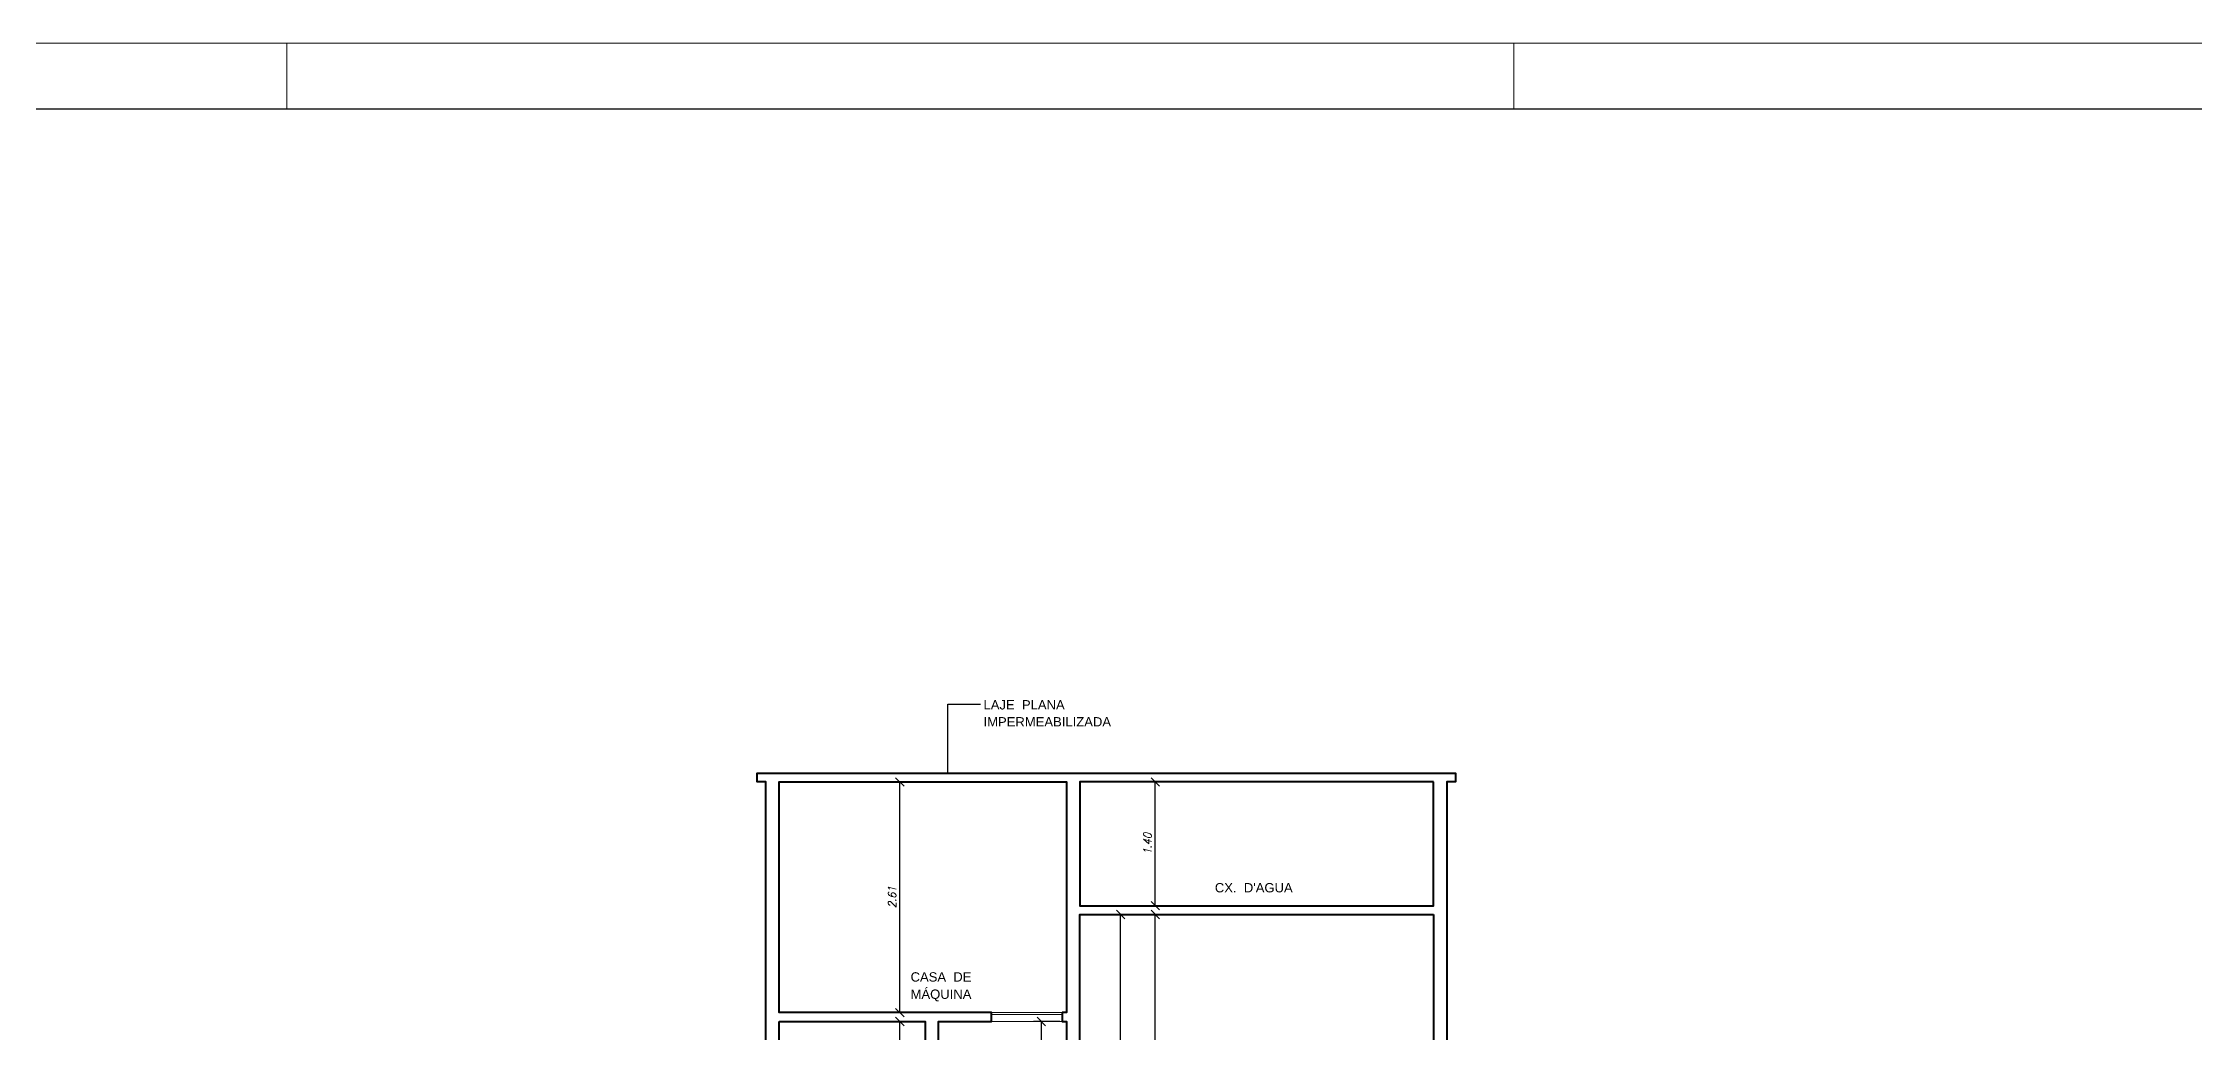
# Model space of a CAD drawing. Header units: millimetres. Extents: x 1865 to 2133, y 1062 to 1142.
# Drawn here: x 1969.46 to 1993.8, y 1128.59 to 1139.79 of the extents above; entities that cross this region are included whole.
import ezdxf

# ---------------------------------------------------------------- set-up
doc = ezdxf.new("R2010")
doc.units = ezdxf.units.MM
doc.header["$PDMODE"] = 35
for name, color, linetype, lineweight in [('Cota', 7, 'Continuous', 9), ('ESQ_INTER', 250, 'Continuous', 9), ('Plarga', 7, 'Continuous', 40), ('texto', 7, 'Continuous', 13)]:
    doc.layers.add(name, color=color, linetype=linetype, lineweight=lineweight)
doc.styles.add('arial', font='arial.ttf')
doc.styles.add('romans15', font='romans.shx', dxfattribs={"width": 0.9, "oblique": 15})
doc.dimstyles.new('COTA_50', dxfattribs={"dimscale": 0.5, "dimtxt": 0.181, "dimasz": 0.193, "dimexe": 0.18, "dimexo": 0.15, "dimgap": 0.085, "dimtad": 1, "dimzin": 4, "dimdsep": 46, "dimtxsty": 'romans15', "dimblk1": 'OBLIQUE', "dimblk2": 'OBLIQUE', "dimsah": 1, "dimcen": 0.09, "dimclrd": 256, "dimclre": 256, "dimclrt": 256, "dimadec": 0, "dimazin": 0, "dimtfac": 1, "dimtmove": 2, "dimatfit": 3, "dimldrblk": 'NONE', "dimfxl": 1, "dimtolj": 1, "dimtzin": 1, "dimarcsym": 0})

# ---------------------------------------------------------------- blocks, each defined once
blk = doc.blocks.new('_OBLIQUE')
at = {"color": 0, "linetype": 'ByBlock'}
blk.add_line((-0.5, -0.5), (0.5, 0.5), dxfattribs=at)
blk = doc.blocks.new('*D61')
at = {"layer": 'Cota', "lineweight": -2, "transparency": 16777216}
for p, q in [((1980.961, 1128.723), (1980.661, 1128.723)), ((1980.751, 1126.623), (1980.751, 1128.723)), ((1980.961, 1126.623), (1980.661, 1126.623))]:
    blk.add_line(p, q, dxfattribs=at)
at = {"layer": 'Defpoints', "color": 0, "lineweight": 30, "transparency": 16777216}
for p in [(1980.751, 1128.723), (1981.036, 1128.723), (1981.036, 1126.623)]:
    blk.add_point(p, dxfattribs=at)
at = {"layer": 'Cota', "lineweight": -2, "transparency": 16777216, "xscale": 0.0965, "yscale": 0.0965, "zscale": 0.0965}
for p, rotation in [((1980.751, 1128.723), 90), ((1980.751, 1126.623), 270)]:
    blk.add_blockref('_OBLIQUE', p, dxfattribs=dict(at, rotation=rotation))
at = {"layer": 'Cota', "transparency": 16777216, "insert": (1980.663, 1127.673), "char_height": 0.0905, "attachment_point": 5, "rotation": 90, "style": 'romans15'}
blk.add_mtext('\\A1;2.10', dxfattribs=at)
blk = doc.blocks.new('_None')
blk = doc.blocks.new('*D62')
at = {"layer": 'Cota', "lineweight": -2, "transparency": 16777216}
for p, q in [((1982.25, 1129.933), (1981.949, 1129.933)), ((1982.039, 1126.623), (1982.039, 1129.933)), ((1982.25, 1126.623), (1981.949, 1126.623))]:
    blk.add_line(p, q, dxfattribs=at)
at = {"layer": 'Defpoints', "color": 0, "lineweight": 30, "transparency": 16777216}
for p in [(1982.039, 1129.933), (1982.325, 1129.933), (1982.325, 1126.623)]:
    blk.add_point(p, dxfattribs=at)
at = {"layer": 'Cota', "lineweight": -2, "transparency": 16777216, "xscale": 0.0965, "yscale": 0.0965, "zscale": 0.0965}
for p, rotation in [((1982.039, 1129.933), 90), ((1982.039, 1126.623), 270)]:
    blk.add_blockref('_OBLIQUE', p, dxfattribs=dict(at, rotation=rotation))
at = {"layer": 'Cota', "transparency": 16777216, "insert": (1981.952, 1128.278), "char_height": 0.0905, "attachment_point": 5, "rotation": 90, "style": 'romans15'}
blk.add_mtext('\\A1;3.31', dxfattribs=at)
blk = doc.blocks.new('*D63')
at = {"layer": 'Cota', "lineweight": -2, "transparency": 16777216}
for p, q in [((1982.25, 1131.433), (1981.949, 1131.433)), ((1982.039, 1130.033), (1982.039, 1131.433)), ((1982.25, 1130.033), (1981.949, 1130.033))]:
    blk.add_line(p, q, dxfattribs=at)
at = {"layer": 'Defpoints', "color": 0, "lineweight": 30, "transparency": 16777216}
for p in [(1982.039, 1131.433), (1982.325, 1131.433), (1982.325, 1130.033)]:
    blk.add_point(p, dxfattribs=at)
at = {"layer": 'Cota', "lineweight": -2, "transparency": 16777216, "xscale": 0.0965, "yscale": 0.0965, "zscale": 0.0965}
for p, rotation in [((1982.039, 1131.433), 90), ((1982.039, 1130.033), 270)]:
    blk.add_blockref('_OBLIQUE', p, dxfattribs=dict(at, rotation=rotation))
at = {"layer": 'Cota', "transparency": 16777216, "insert": (1981.952, 1130.733), "char_height": 0.0905, "attachment_point": 5, "rotation": 90, "style": 'romans15'}
blk.add_mtext('\\A1;1.40', dxfattribs=at)
blk = doc.blocks.new('*D64')
at = {"layer": 'Cota', "lineweight": -2, "transparency": 16777216}
for p, q in [((1981.857, 1129.933), (1981.557, 1129.933)), ((1981.647, 1123.733), (1981.647, 1129.933)), ((1981.857, 1123.733), (1981.557, 1123.733))]:
    blk.add_line(p, q, dxfattribs=at)
at = {"layer": 'Defpoints', "color": 0, "lineweight": 30, "transparency": 16777216}
for p in [(1981.647, 1129.933), (1981.932, 1129.933), (1981.932, 1123.733)]:
    blk.add_point(p, dxfattribs=at)
at = {"layer": 'Cota', "lineweight": -2, "transparency": 16777216, "xscale": 0.0965, "yscale": 0.0965, "zscale": 0.0965}
for p, rotation in [((1981.647, 1129.933), 90), ((1981.647, 1123.733), 270)]:
    blk.add_blockref('_OBLIQUE', p, dxfattribs=dict(at, rotation=rotation))
at = {"layer": 'Cota', "transparency": 16777216, "insert": (1981.559, 1126.833), "char_height": 0.0905, "attachment_point": 5, "rotation": 90, "style": 'romans15'}
blk.add_mtext('\\A1;6.20', dxfattribs=at)
blk = doc.blocks.new('*D98')
at = {"layer": 'Cota', "lineweight": -2, "transparency": 16777216}
for p, q in [((1979.361, 1128.723), (1979.061, 1128.723)), ((1979.151, 1126.623), (1979.151, 1128.723)), ((1979.361, 1126.623), (1979.061, 1126.623))]:
    blk.add_line(p, q, dxfattribs=at)
at = {"layer": 'Defpoints', "color": 0, "lineweight": 30, "transparency": 16777216}
for p in [(1979.151, 1128.723), (1979.436, 1128.723), (1979.436, 1126.623)]:
    blk.add_point(p, dxfattribs=at)
at = {"layer": 'Cota', "lineweight": -2, "transparency": 16777216, "xscale": 0.0965, "yscale": 0.0965, "zscale": 0.0965}
for p, rotation in [((1979.151, 1128.723), 90), ((1979.151, 1126.623), 270)]:
    blk.add_blockref('_OBLIQUE', p, dxfattribs=dict(at, rotation=rotation))
at = {"layer": 'Cota', "transparency": 16777216, "insert": (1979.063, 1127.673), "char_height": 0.0905, "attachment_point": 5, "rotation": 90, "style": 'romans15'}
blk.add_mtext('\\A1;2.10', dxfattribs=at)
blk = doc.blocks.new('*D598')
at = {"layer": 'Cota', "lineweight": -2, "transparency": 16777216}
for p, q in [((1979.361, 1131.433), (1979.061, 1131.433)), ((1979.151, 1128.823), (1979.151, 1131.433)), ((1979.361, 1128.823), (1979.061, 1128.823))]:
    blk.add_line(p, q, dxfattribs=at)
at = {"layer": 'Defpoints', "color": 0, "lineweight": 30, "transparency": 16777216}
for p in [(1979.151, 1131.433), (1979.436, 1131.433), (1979.436, 1128.823)]:
    blk.add_point(p, dxfattribs=at)
at = {"layer": 'Cota', "lineweight": -2, "transparency": 16777216, "xscale": 0.0965, "yscale": 0.0965, "zscale": 0.0965}
for p, rotation in [((1979.151, 1131.433), 90), ((1979.151, 1128.823), 270)]:
    blk.add_blockref('_OBLIQUE', p, dxfattribs=dict(at, rotation=rotation))
at = {"layer": 'Cota', "transparency": 16777216, "insert": (1979.063, 1130.128), "char_height": 0.0905, "attachment_point": 5, "rotation": 90, "style": 'romans15'}
blk.add_mtext('\\A1;2.61', dxfattribs=at)

msp = doc.modelspace()

# ---------------------------------------------------------------- linework, layer by layer
at = {"color": 7, "linetype": 'Continuous', "lineweight": 20}
msp.add_line((2041.5919, 1139.7943), (1957.5919, 1139.7943), dxfattribs=at)
msp.add_line((2040.8419, 1139.0443), (1958.3419, 1139.0443))
for points in [[(1972.2169, 1139.0443), (1972.2169, 1139.7943)], [(1986.0919, 1139.0443), (1986.0919, 1139.7943)]]:
    msp.add_lwpolyline(points, dxfattribs=at)
msp.add_lwpolyline([(1979.693, 1131.5333), (1979.693, 1132.3147), (1980.0637, 1132.3147)])
at = {"lineweight": 5}
msp.add_lwpolyline([(1980.9863, 1128.7233), (1980.1863, 1128.7233)], dxfattribs=at)
at = {"layer": 'ESQ_INTER'}
for points in [[(1981.0363, 1128.8258), (1980.1863, 1128.8258)], [(1980.9863, 1128.8008), (1980.1863, 1128.8008)]]:
    msp.add_lwpolyline(points, dxfattribs=at)
at = {"layer": 'Plarga'}
msp.add_lwpolyline([(1977.6363, 1126.6233), (1977.6363, 1131.4333), (1977.5363, 1131.4333), (1977.5363, 1131.5333), (1985.4358, 1131.5333), (1985.4358, 1131.4333), (1985.3358, 1131.4333), (1985.3358, 1109.4533), (1991.2613, 1109.4533), (1991.2613, 1113.3733), (1991.4613, 1113.3733), (1991.4613, 1109.4533)], dxfattribs=at)
for points in [[(1980.9863, 1128.8233), (1980.9863, 1128.7233), (1981.0363, 1128.7233), (1981.0363, 1126.6233), (1979.5863, 1126.6233), (1979.5863, 1128.7233), (1980.1863, 1128.7233), (1980.1863, 1128.8233), (1977.7863, 1128.8233), (1977.7863, 1131.4333), (1981.0363, 1131.4333), (1981.0363, 1128.8233)], [(1985.1858, 1131.4333), (1981.1863, 1131.4333), (1981.1863, 1130.0333), (1985.1858, 1130.0333)], [(1985.1858, 1129.9333), (1985.1858, 1126.6233), (1981.1863, 1126.6233), (1981.1863, 1129.9333)], [(1977.7863, 1128.7233), (1979.4363, 1128.7233), (1979.4363, 1107.9533), (1977.7863, 1107.9533)]]:
    msp.add_lwpolyline(points, close=True, dxfattribs=at)

# ---------------------------------------------------------------- texts
at = {"layer": 'texto', "style": 'arial'}
for s, p in [('LAJE  PLANA', (1980.0966, 1132.2535)), ('IMPERMEABILIZADA', (1980.0966, 1132.061)), ("CX.  D'AGUA", (1982.7125, 1130.1838)), ('CASA  DE', (1979.2717, 1129.1744)), ('MÁQUINA', (1979.2717, 1128.9791))]:
    msp.add_text(s, height=0.10557, dxfattribs=at).set_placement(p)

# ---------------------------------------------------------------- dimensions: what is measured, and where the dimension line sits
at = {"layer": 'Cota'}
for base, p1, p2, picture, middle in [((1979.1508, 1131.4333), (1979.4363, 1128.8233), (1979.4363, 1131.4333), '*D598', (1979.0631, 1130.1283)), ((1982.0394, 1131.4333), (1982.3248, 1130.0333), (1982.3248, 1131.4333), '*D63', (1981.9516, 1130.7333)), ((1981.6468, 1129.9333), (1981.9323, 1123.7333), (1981.9323, 1129.9333), '*D64', (1981.5591, 1126.8333)), ((1982.0394, 1129.9333), (1982.3248, 1126.6233), (1982.3248, 1129.9333), '*D62', (1981.9516, 1128.2783)), ((1979.1508, 1128.7233), (1979.4363, 1126.6233), (1979.4363, 1128.7233), '*D98', (1979.0631, 1127.6733)), ((1980.7508, 1128.7233), (1981.0363, 1126.6233), (1981.0363, 1128.7233), '*D61', (1980.6631, 1127.6733))]:
    dim = msp.add_linear_dim(base=base, p1=p1, p2=p2, angle=270, dimstyle='COTA_50', dxfattribs=at)
    dim.commit()
    dim.dimension.update_dxf_attribs({"geometry": picture, "text_midpoint": middle})

doc.saveas('drawing.dxf')
